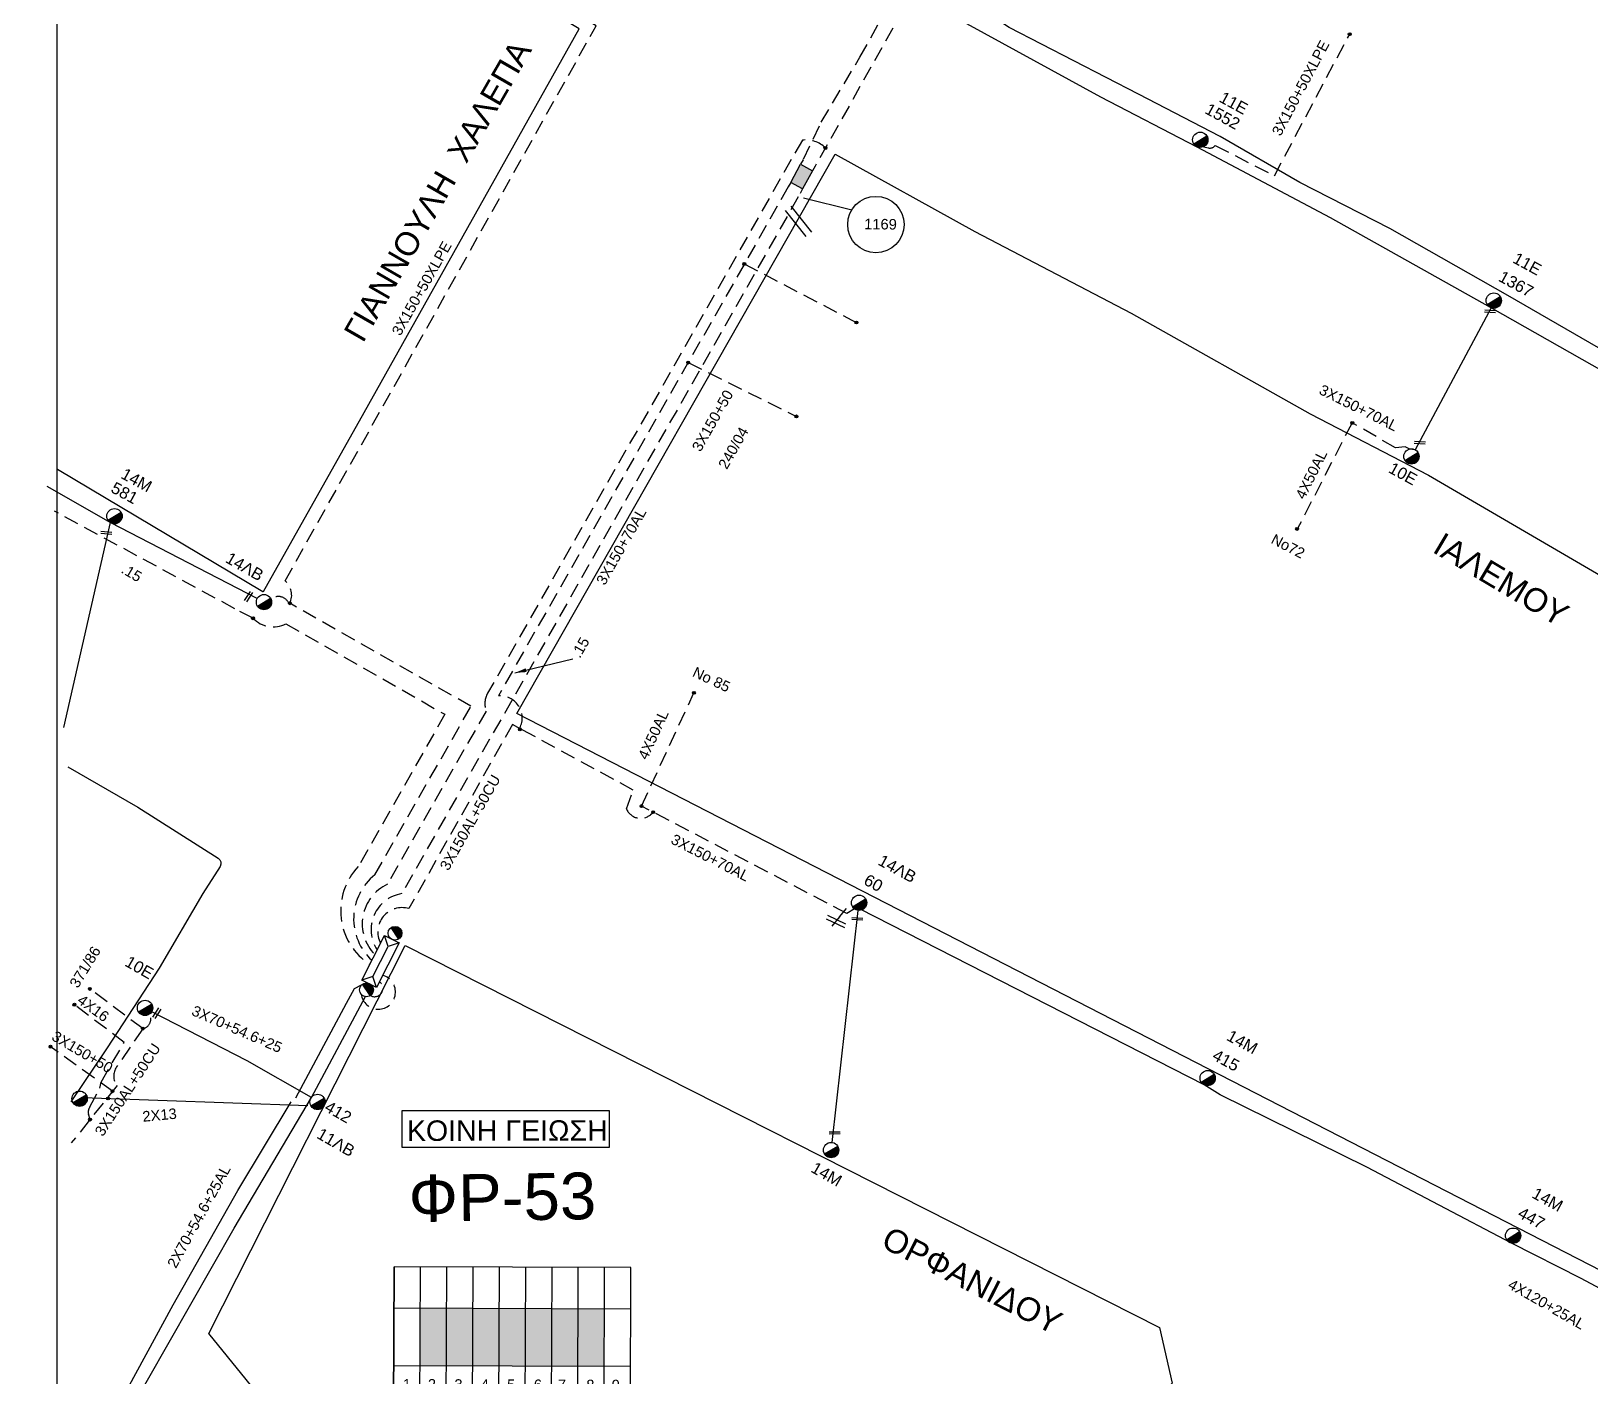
# Model space of a CAD drawing. Header units: millimetres. Extents: x 2087 to 5289, y 222 to 1137.
# Drawn here: x 2104.4 to 2237.7, y 456.7 to 571.7 of the extents above; entities that cross this region are included whole.
import ezdxf
from ezdxf.enums import TextEntityAlignment as Align

# ---------------------------------------------------------------- set-up
doc = ezdxf.new("R2010")
doc.units = ezdxf.units.MM
doc.linetypes.add('DASHED', pattern=[19.05, 12.7, -6.35])
for name, color, linetype in [('Link Box 4 Διευθύνσεων', 7, 'Continuous'), ('Άγνωστα', 7, 'Continuous'), ('Ασφαλειοκιβώτια Χ.Τ 9 αναχωρήσεων', 7, 'Continuous'), ('Εναέρια παροχή ΧΤ 4x16', 7, 'SYN_LINE'), ('Επιγραφές - Σχήματα', 7, 'Continuous'), ('Καλώδια ΧΤ   3x150+50CU', 7, 'DASHED'), ('Καλώδια ΧΤ   3x150+70 XLPE', 7, 'DASHED'), ('Καλώδια ΧΤ   3x150+70AL', 7, 'DASHED'), ('Καλώδια ΧΤ   3x150AL+50CU', 7, 'DASHED'), ('Καλώδια ΧΤ   3x150AL+50XLPE', 7, 'DASHED'), ('Καλώδια ΧΤ   4x50AL', 7, 'DASHED'), ('Μηχανική τομή', 7, 'Continuous'), ('Στύλος ΦΜ', 7, 'Continuous'), ('Στύλος ΦΜ @ 1', 7, 'Continuous'), ('Συνδέσεις', 7, 'Continuous'), ('Συνεστραμμένα ΧΤ   3x70+54.6+25 AL', 7, 'SYN_LINE'), ('Τομή', 7, 'Continuous'), ('Υποσταθμός εναέριος 2 στύλων', 7, 'Continuous'), ('Υποσταθμός πόλεως', 7, 'Continuous'), ('Υπόβαθρο ΔΕΗ', 7, 'Continuous'), ('Υπόγεια καλώδια Παροχών ΧΤ   .15', 7, 'DASHED'), ('Υπόγεια καλώδια Παροχών ΧΤ   4x16CU', 7, 'DASHED'), ('Υπόγειο καλώδιο Μέσης Τάσης 20KV', 7, 'Continuous')]:
    doc.layers.add(name, color=color, linetype=linetype)
doc.styles.add('arial', font='arial.ttf')
doc.styles.get("Standard").update_dxf_attribs({"font": 'arial.ttf'})
doc.linetypes.add('SYN_LINE', pattern='A,0.5,-0.0001,["/\\/\\/\\/",Standard,S=0.1,R=0,X=0,Y=-0.05],-0.25', length=0.7501)
doc.dimstyles.new('ISO-25', dxfattribs={"dimtxt": 2.5, "dimasz": 2.5, "dimexe": 1.25, "dimexo": 0.625, "dimtad": 1, "dimtxsty": 'Standard', "dimcen": 2.5, "dimadec": 0, "dimazin": 0, "dimtfac": 1, "dimtmove": 0, "dimatfit": 3, "dimfxl": 1, "dimarcsym": 0})

# ---------------------------------------------------------------- blocks, each defined once
blk = doc.blocks.new('ΤΟΜΗ')
at = {"layer": 'Τομή', "ltscale": 40}
for p, q in [((-5.68, 0), (5.68, 0)), ((5.68, -2.33), (-5.68, -2.33))]:
    blk.add_line(p, q, dxfattribs=at)
blk = doc.blocks.new('ΜΗΧΑΝΙΚΗ ΤΟΜΗ')
at = {"layer": 'Μηχανική τομή', "ltscale": 40}
for p, q in [((-1.89, 0.78), (1.89, 0.78)), ((1.89, 0), (-1.89, 0))]:
    blk.add_line(p, q, dxfattribs=at)
blk = doc.blocks.new('ΥΠΑΡΧΩΝ ΤΣΙΜΕΝΤΕΝΙΟΣ ΣΤΥΛΟΣ')
at = {"layer": 'Στύλος ΦΜ'}
blk.add_hatch(color=7, dxfattribs=at).paths.add_polyline_path([(-1.29, -2.28, 0.574793), (2.62, 0, 0.268822), (1.3, 2.27)])
at = {"layer": 'Στύλος ΦΜ', "color": 7}
blk.add_line((-1.29, -2.28), (1.3, 2.27), dxfattribs=at)
blk.add_circle((0, 0), 2.62, dxfattribs=at)
at = {"layer": 'Στύλος ΦΜ', "flags": 4}
for tag, p in [('ΑΡΙΘΜΟΣ', (-4.68, 8.05)), ('ΤΥΠΟΣ', (-4.91, 3.03))]:
    blk.add_attdef(tag, p, '', height=4, dxfattribs=at)
blk = doc.blocks.new('LINK BOX 4 ΑΝΑΧΩΡΗΣΕΩΝ')
at = {"layer": 'Link Box 4 Διευθύνσεων', "ltscale": 40}
blk.add_hatch(color=256, dxfattribs=at).paths.add_polyline_path([(-3.54, 0), (-3.54, -4.67), (3.54, -4.67), (3.54, 0)])
for p, q in [((-3.54, 0), (-5.33, 0)), ((5.33, 0), (3.54, 0)), ((-3.54, -4.67), (-5.33, -4.67)), ((5.33, -4.67), (3.54, -4.67))]:
    blk.add_line(p, q, dxfattribs=at)
blk.add_lwpolyline([(-3.54, -4.67), (-3.54, 0), (3.54, 0), (3.54, -4.67)], close=True, dxfattribs=at)
blk = doc.blocks.new('ΥΠΟΣΤΑΘΜΟΣ ΕΝΑΕΡΙΟΣ ΕΠΙ 2 ΣΤΥΛΩΝ')
at = {"layer": 'Υποσταθμός εναέριος 2 στύλων', "linetype": 'Continuous'}
for points in [[(-11.97, -2.11, 0.574793), (-8.45, -0.07, 0.268822), (-9.64, 1.98)], [(9.68, -2.15, 0.574793), (13.19, -0.1, 0.268822), (12.01, 1.95)]]:
    blk.add_hatch(color=256, dxfattribs=at).paths.add_polyline_path(points)
for p, q in [((-11.97, -2.11), (-9.64, 1.98)), ((9.68, -2.15), (12.01, 1.95))]:
    blk.add_line(p, q, dxfattribs=at)
for centre in [(-10.81, -0.07), (10.84, -0.1)]:
    blk.add_circle(centre, 2.36, dxfattribs=at)
at = {"layer": 'Υποσταθμός πόλεως', "linetype": 'Continuous', "ltscale": 40}
blk.add_lwpolyline([(-8.57, 2.82), (8.57, 2.82), (8.57, -2.82), (-8.57, -2.82)], close=True, dxfattribs=at)
for points in [[(-5.75, 0), (-8.57, 2.82)], [(-8.57, -2.82), (-5.75, 0)], [(-5.75, 0), (5.75, 0)], [(5.75, 0), (8.57, 2.82)], [(8.57, -2.82), (5.75, 0)]]:
    blk.add_lwpolyline(points, dxfattribs=at)
at = {"layer": 'Υποσταθμός εναέριος 2 στύλων', "ltscale": 40, "flags": 1}
for tag, p in [('ΜΕΤΑΣΧΗΜΑΤΙΣΜΟΣ', (14.09, 2.51)), ('ΙΣΧΥΣ', (14.07, -0.28)), ('ΑΡΙΘΜΟΣ', (14.19, -3))]:
    blk.add_attdef(tag, p, '', height=1.8, dxfattribs=at)
blk = doc.blocks.new('_ΣΥΝΔΕΣΗ')
at = {"layer": 'Συνδέσεις', "linetype": 'SYN_LINE', "ltscale": 40}
blk.add_hatch(color=256, dxfattribs=at).paths.add_polyline_path([(0.5, -0.01, 1), (-0.5, -0.01, 1)])
at = {"layer": 'Συνδέσεις'}
blk.add_circle((0, -0.01), 0.5, dxfattribs=at)
blk = doc.blocks.new('τομή_')
at = {"layer": 'Επιγραφές - Σχήματα'}
for p, q in [((-1.29, -0.22), (0.13, 0.75)), ((-1.08, -0.46), (0.34, 0.51)), ((-0.66, 0.62), (-0.29, -0.37))]:
    blk.add_line(p, q, dxfattribs=at)
blk = doc.blocks.new('ΑΣΦΑΛΕΙΟΚΙΒΩΤΙΟ ΥΠΟΣΤΑΘΜΟΥ 9 ΑΝΑΧΩΡΗΣΕΩΝ')
at = {"layer": 'Ασφαλειοκιβώτια Χ.Τ 9 αναχωρήσεων', "ltscale": 40}
for p, q in [((-23.8, 40.36), (24.02, 40.36)), ((-9.72, 40.36), (-9.72, -40.64)), ((9.94, 40.36), (9.94, -40.64)), ((-23.8, 31.36), (24.02, 31.36)), ((-23.8, 22.36), (24.02, 22.36)), ((-23.8, 13.36), (24.02, 13.36)), ((-23.8, 4.36), (24.02, 4.36)), ((-23.8, -4.64), (24.02, -4.64)), ((-23.8, -13.64), (24.02, -13.64)), ((-23.8, -22.64), (24.02, -22.64)), ((-23.8, -31.64), (24.02, -31.64))]:
    blk.add_line(p, q, dxfattribs=at)
at = {"layer": 'Ασφαλειοκιβώτια Χ.Τ 9 αναχωρήσεων'}
blk.add_lwpolyline([(-23.8, -40.64), (24.02, -40.64), (24.02, 40.36), (-23.8, 40.36)], close=True, dxfattribs=at)
for s, p in [('1', (-17.96, 37.24)), ('2', (-17.96, 28.67)), ('3', (-17.96, 19.6)), ('4', (-17.96, 10.58)), ('5', (-17.96, 1.57)), ('6', (-17.96, -7.57)), ('7', (-17.96, -15.81)), ('8', (-17.96, -25.5)), ('9', (-17.96, -34.19))]:
    blk.add_text(s, height=3.6, rotation=270, dxfattribs=at).set_placement(p)
at = {"layer": 'Ασφαλειοκιβώτια Χ.Τ 9 αναχωρήσεων', "ltscale": 40}
for tag, height, p in [('ΟΝΟΜΑ', 5, (-0.16, 44.31)), ('ΚΕΙΜΕΝΟ 1', 2, (17.06, 35.59)), ('ΚΕΙΜΕΝΟ 2', 2, (17.06, 26.88)), ('ΚΕΙΜΕΝΟ 3', 2, (17.06, 17.69)), ('ΚΕΙΜΕΝΟ 4', 2, (17.06, 8.71)), ('ΚΕΙΜΕΝΟ 5', 2, (17.06, -0.13)), ('ΚΕΙΜΕΝΟ 6', 2, (17.06, -9.05)), ('ΚΕΙΜΕΝΟ 7', 2, (17.06, -18.13)), ('ΚΕΙΜΕΝΟ 8', 2, (17.06, -26.85)), ('ΚΕΙΜΕΝΟ 9', 2, (17.06, -35.99)), ('ΣΧ', 2, (-0.1, -42.64))]:
    blk.add_attdef(tag, text='', height=height, dxfattribs=at).set_placement(p, align=Align.MIDDLE_CENTER)

msp = doc.modelspace()

# ---------------------------------------------------------------- hatches: boundary and pattern name
at = {"layer": 'Καλώδια ΧΤ   3x150AL+50CU', "linetype": 'DASHED', "ltscale": 0.1}
h = msp.add_hatch(color=151, dxfattribs=at)
h.dxf.hatch_style = 1
h.paths.add_polyline_path([(2139.89, 462.53), (2137.64, 462.54), (2137.63, 457.63), (2139.88, 457.62)])
h = msp.add_hatch(color=27, dxfattribs=at)
h.dxf.hatch_style = 1
h.paths.add_polyline_path([(2142.14, 462.52), (2139.89, 462.53), (2139.88, 457.62), (2142.13, 457.61)])
h = msp.add_hatch(color=5, dxfattribs=at)
h.dxf.hatch_style = 1
h.paths.add_polyline_path([(2144.39, 462.52), (2142.14, 462.52), (2142.13, 457.61), (2144.38, 457.6)])
h = msp.add_hatch(color=1, dxfattribs=at)
h.dxf.hatch_style = 1
h.paths.add_polyline_path([(2146.64, 462.51), (2144.39, 462.52), (2144.38, 457.6), (2146.63, 457.6)])
h = msp.add_hatch(color=6, dxfattribs=at)
h.dxf.hatch_style = 1
h.paths.add_polyline_path([(2148.89, 462.5), (2146.64, 462.51), (2146.63, 457.6), (2148.88, 457.59)])
h = msp.add_hatch(color=30, dxfattribs=at)
h.dxf.hatch_style = 1
h.paths.add_polyline_path([(2151.14, 462.49), (2148.89, 462.5), (2148.88, 457.59), (2151.13, 457.58)])
h = msp.add_hatch(color=62, dxfattribs=at)
h.dxf.hatch_style = 1
h.paths.add_polyline_path([(2153.39, 462.49), (2151.14, 462.49), (2151.13, 457.58), (2153.38, 457.57)])

# ---------------------------------------------------------------- linework, layer by layer
at = {"layer": 'Άγνωστα', "color": 62, "linetype": 'DASHED', "ltscale": 0.1}
for points in [[(2180.22, 574.66), (2180.29, 574.34, -0.501742), (2179.76, 573.71, -0.000274), (2179.36, 573.73, 0.186272), (2178.97, 573.61), (2171.41, 560.16)], [(2204.62, 561.83), (2204.99, 561.73, 0.307248), (2205.61, 561.94), (2210.66, 559.34), (2217.1, 571.45)]]:
    msp.add_lwpolyline(points, format="xyb", dxfattribs=at)
at = {"layer": 'Άγνωστα', "color": 62, "linetype": 'SYN_LINE', "ltscale": 10}
msp.add_lwpolyline([(2180.14, 574.7), (2195.8, 566.08), (2204.03, 561.83), (2215.42, 555.78), (2229.11, 548.1), (2250.51, 535.98), (2265.68, 528.49), (2298.78, 511.35)], dxfattribs=at)
at = {"layer": 'Άγνωστα', "color": 27, "linetype": 'DASHED', "ltscale": 0.1}
for points in [[(2165.35, 551.8), (2174.93, 546.8)], [(2160.55, 543.37), (2169.8, 538.77)]]:
    msp.add_lwpolyline(points, dxfattribs=at)
at = {"layer": 'Επιγραφές - Σχήματα'}
for points in [[(3200.59, 789.29), (3200.59, 789.29), (2106.58, 789.29), (2106.58, 238.36), (3200.59, 238.29)], [(2174.53, 556.39), (2170.42, 557.42)]]:
    msp.add_lwpolyline(points, dxfattribs=at)
at = {"layer": 'Επιγραφές - Σχήματα', "color": 190}
msp.add_lwpolyline([(2136.08, 476.3), (2153.83, 476.3), (2153.83, 479.39), (2136.08, 479.39)], close=True, dxfattribs=at)
at = {"layer": 'Επιγραφές - Σχήματα'}
msp.add_circle((2176.6, 555.17), 2.41, dxfattribs=at)
at = {"layer": 'Καλώδια ΧΤ   3x150+70 XLPE', "color": 151, "linetype": 'DASHED', "ltscale": 0.1}
msp.add_lwpolyline([(2169.96, 557.53), (2136.07, 497.97, 0.543087), (2133.96, 493.16)], format="xyb", dxfattribs=at)
at = {"layer": 'Καλώδια ΧΤ   3x150+70AL', "color": 62, "ltscale": 0.1}
msp.add_lwpolyline([(2222.69, 535.92), (2222.23, 535.98), (2221.85, 536.17), (2221.02, 536.09), (2217.3, 538.23)], dxfattribs=at)
at = {"layer": 'Καλώδια ΧΤ   3x150+70AL', "color": 27, "ltscale": 0.1}
msp.add_lwpolyline([(2174.77, 496.66), (2174.11, 496.28), (2156.56, 505.46)], dxfattribs=at)
at = {"layer": 'Καλώδια ΧΤ   3x150AL+50CU', "color": 27, "linetype": 'DASHED', "ltscale": 0.1}
msp.add_lwpolyline([(2170.41, 560.76), (2171.93, 563.92), (2175.22, 569.47), (2178.95, 576.12), (2183.78, 584.93), (2189.9, 596.17), (2193.89, 602.86, -0.512965), (2194.54, 603.14, 0.341439), (2196.76, 604.14), (2204.05, 618.13), (2209.42, 629.33, 0.458493), (2209.09, 630.31)], format="xyb", dxfattribs=at)
at = {"layer": 'Καλώδια ΧΤ   3x150AL+50CU', "color": 62, "linetype": 'DASHED', "ltscale": 0.1}
msp.add_lwpolyline([(2172.28, 561.72, 0.238148), (2170.31, 562.38), (2143.41, 515.11, 0.208411), (2143.27, 513.58), (2134.85, 498.78, 0.517782), (2133.76, 492.77)], format="xyb", dxfattribs=at)
at = {"layer": 'Καλώδια ΧΤ   3x150AL+50CU', "color": 1, "linetype": 'DASHED', "ltscale": 0.1}
msp.add_lwpolyline([(2123.36, 521.51, 0.331666), (2126.16, 521.04), (2139.75, 513.3), (2132.34, 500.28, 0.466503), (2133.33, 491.92)], format="xyb", dxfattribs=at)
at = {"layer": 'Καλώδια ΧΤ   3x150AL+50CU', "color": 6, "linetype": 'DASHED', "ltscale": 0.1}
msp.add_lwpolyline([(2111.34, 481.08), (2111.34, 481.08), (2105.93, 484.96)], dxfattribs=at)
at = {"layer": 'Καλώδια ΧΤ   3x150AL+50CU', "color": 5, "linetype": 'DASHED', "ltscale": 0.1}
msp.add_arc((2125.52, 522.39), 0.98, 27.9572, 129.4038, dxfattribs=at)
at = {"layer": 'Καλώδια ΧΤ   3x150AL+50XLPE', "color": 5, "linetype": 'DASHED', "ltscale": 0.1}
msp.add_lwpolyline([(2133.51, 492.27, -0.460999), (2133.77, 499.57), (2141.98, 514), (2126.5, 522.8, 0.335965), (2126.1, 524.72), (2126.1, 524.72), (2152.69, 572.17), (2132.08, 584.15, 0.829497), (2130.23, 585.25)], format="xyb", dxfattribs=at)
at = {"layer": 'Καλώδια ΧΤ   3x150AL+50XLPE', "color": 27, "linetype": 'DASHED', "ltscale": 0.1}
msp.add_lwpolyline([(2157.58, 504.92), (2157.32, 504.71, -0.501905), (2155.28, 505.21), (2155.86, 506.83), (2146.2, 512.07), (2145.52, 512.44), (2136.68, 496.69), (2136.68, 496.69, 0.660861), (2134.25, 493.74)], format="xyb", dxfattribs=at)
at = {"layer": 'Καλώδια ΧΤ   3x150AL+50XLPE', "color": 6, "ltscale": 0.1}
msp.add_lwpolyline([(2114.49, 487.66, -0.530267), (2113.92, 486.42), (2111.68, 483.15, 0.327961), (2111.73, 481.56), (2107.82, 476.66)], format="xyb", dxfattribs=at)
at = {"layer": 'Καλώδια ΧΤ   3x150AL+50XLPE', "color": 30, "linetype": 'DASHED', "ltscale": 0.1}
msp.add_arc((2134.06, 489.56), 1.47, 187.0746, 74.9809, dxfattribs=at)
at = {"layer": 'Καλώδια ΧΤ   3x150AL+50XLPE', "color": 6, "linetype": 'DASHED', "ltscale": 0.1}
msp.add_arc((2133.75, 489.86), 0.7, 238.2405, 53.9478, dxfattribs=at)
at = {"layer": 'Καλώδια ΧΤ   4x50AL', "color": 62, "ltscale": 0.1}
msp.add_lwpolyline([(2217.3, 538.23), (2212.68, 529.24)], dxfattribs=at)
at = {"layer": 'Καλώδια ΧΤ   4x50AL', "color": 27, "ltscale": 0.1}
msp.add_lwpolyline([(2156.56, 505.46), (2161.02, 515.08)], dxfattribs=at)
at = {"layer": 'Συνεστραμμένα ΧΤ   3x70+54.6+25 AL', "color": 1, "linetype": 'SYN_LINE', "ltscale": 10}
for points in [[(2172.87, 476.69), (2175.09, 496.54)], [(2257.92, 453.97), (2257.92, 453.97), (2252.07, 456.95), (2236.88, 465.06), (2230.94, 468.08), (2218.57, 474.59), (2206.04, 480.76), (2204.65, 481.63), (2175.25, 496.63)]]:
    msp.add_lwpolyline(points, dxfattribs=at)
at = {"layer": 'Συνεστραμμένα ΧΤ   3x70+54.6+25 AL', "color": 6, "linetype": 'SYN_LINE', "ltscale": 10}
for points in [[(2105.65, 446.42), (2110.64, 449.89), (2121.74, 469.38), (2128.34, 480.54), (2132.98, 489.17)], [(2128.34, 480.54), (2122.84, 483.69), (2114.69, 487.88)]]:
    msp.add_lwpolyline(points, dxfattribs=at)
at = {"layer": 'Συνεστραμμένα ΧΤ   3x70+54.6+25 AL', "color": 30, "linetype": 'SYN_LINE', "ltscale": 10}
msp.add_lwpolyline([(2104.39, 447.13), (2108.89, 450.43), (2110.64, 449.89), (2110.3, 451.4), (2116.53, 462.83), (2122.04, 472.59), (2126.6, 480.17, -0.362465), (2126.6, 480.17, 0.025907), (2126.6, 480.17)], format="xyb", dxfattribs=at)
at = {"layer": 'Υπόβαθρο ΔΕΗ'}
for points in [[(2238.38, 544.62), (2230.62, 549.12), (2220.53, 554.83), (2212.84, 558.77), (2206.04, 562.71), (2199.06, 566.31), (2187.99, 572.02), (2183.85, 574.73), (2181.52, 575.93), (2186.71, 585.63), (2187.44, 587.07), (2191.45, 593.73), (2196.37, 602.42), (2200.54, 610.06), (2204.19, 617.08)], [(2173.12, 561.18), (2185.06, 554.57), (2198.42, 547.59), (2213.72, 539), (2223.84, 533.76), (2239.92, 524.36), (2251.81, 518.02), (2273.77, 506.4), (2273.77, 506.4), (2273.77, 506.4), (2249.86, 459.95), (2145.91, 513.36), (2173.12, 561.18), (2173.12, 561.18), (2173.12, 561.18)], [(2173.5, 496), (2174.09, 496.7)], [(2136.37, 493.53), (2200.85, 460.88), (2201.92, 456.12), (2156.29, 415.13), (2119.58, 460.38), (2136.37, 493.53)]]:
    msp.add_lwpolyline(points, dxfattribs=at)
for points in [[(2106.65, 534.27), (2124.18, 523.79, 0.276017), (2124.26, 523.79), (2132.85, 539.11), (2151.22, 571.89), (2151.22, 571.89), (2137.86, 579.97), (2125.41, 587), (2113.79, 594.18), (2107.93, 585.03)], [(2107.51, 508.81), (2113.51, 505.35), (2120.38, 501.01, -0.409586), (2120.54, 500.3), (2119.05, 497.97), (2119.05, 497.97), (2115.32, 491.61), (2110.87, 484.8), (2107.78, 480.18)]]:
    msp.add_lwpolyline(points, format="xyb", dxfattribs=at)
at = {"layer": 'Υπόγεια καλώδια Παροχών ΧΤ   .15', "color": 27, "linetype": 'DASHED', "ltscale": 0.1}
msp.add_lwpolyline([(2169.1, 558.39), (2144.33, 514.87, -0.585264), (2146.16, 512.14)], format="xyb", dxfattribs=at)
at = {"layer": 'Υπόγεια καλώδια Παροχών ΧΤ   .15', "color": 1, "linetype": 'DASHED', "ltscale": 0.1}
msp.add_lwpolyline([(2123.35, 521.52), (2123.35, 521.52), (2123.35, 521.52), (2123.35, 521.52), (2121.79, 522.33), (2106.37, 530.67)], dxfattribs=at)
at = {"layer": 'Υπόγεια καλώδια Παροχών ΧΤ   4x16CU', "color": 6, "linetype": 'DASHED', "ltscale": 0.1}
msp.add_lwpolyline([(2109.42, 478.66), (2109.29, 479.11, -0.237182), (2109.41, 479.74), (2110.26, 481.34), (2110.36, 481.86), (2112.34, 485.25), (2108.07, 488.48)], format="xyb", dxfattribs=at)
at = {"layer": 'Υπόγειο καλώδιο Μέσης Τάσης 20KV', "color": 62, "linetype": 'SYN_LINE', "ltscale": 10}
msp.add_lwpolyline([(2229.19, 548.06), (2222.69, 535.92)], dxfattribs=at)
at = {"layer": 'Υπόγειο καλώδιο Μέσης Τάσης 20KV', "color": 5}
msp.add_lwpolyline([(2123.72, 523.21), (2111.21, 529.66), (2105.76, 532.77)], dxfattribs=at)
at = {"layer": 'Υπόγειο καλώδιο Μέσης Τάσης 20KV', "color": 133}
msp.add_lwpolyline([(2111.14, 529.7), (2107.15, 512.16)], dxfattribs=at)
at = {"layer": 'Υπόγειο καλώδιο Μέσης Τάσης 20KV', "color": 6, "linetype": 'DASHED', "ltscale": 0.1}
msp.add_lwpolyline([(2113.93, 486.43), (2109.4, 489.83)], dxfattribs=at)
at = {"layer": 'Υπόγειο καλώδιο Μέσης Τάσης 20KV', "color": 30, "linetype": 'SYN_LINE', "ltscale": 10}
msp.add_lwpolyline([(2127, 480.5), (2131.35, 488.62), (2132.02, 489.85), (2132.62, 490.16)], dxfattribs=at)
at = {"layer": 'Υπόγειο καλώδιο Μέσης Τάσης 20KV', "color": 6}
msp.add_lwpolyline([(2108.8, 480.54), (2128.05, 479.85)], dxfattribs=at)

# ---------------------------------------------------------------- block references
at = {"layer": 'Link Box 4 Διευθύνσεων', "xscale": 0.25, "yscale": 0.25, "zscale": 0.25, "rotation": 61.18574212460103}
msp.add_blockref('LINK BOX 4 ΑΝΑΧΩΡΗΣΕΩΝ', (2169.74, 559.55), dxfattribs=at)
at = {"layer": 'Ασφαλειοκιβώτια Χ.Τ 9 αναχωρήσεων', "xscale": 0.2500000000000001, "yscale": 0.2500000000000001, "zscale": 0.2500000000000001, "rotation": 89.79863056021844}
msp.add_blockref('ΑΣΦΑΛΕΙΟΚΙΒΩΤΙΟ ΥΠΟΣΤΑΘΜΟΥ 9 ΑΝΑΧΩΡΗΣΕΩΝ', (2145.48, 460.03), dxfattribs=at)
at = {"layer": 'Επιγραφές - Σχήματα', "rotation": 299.7579530802306}
msp.add_blockref('τομή_', (2173.29, 495.12), dxfattribs=at)
at = {"layer": 'Μηχανική τομή'}
for p, xscale, yscale, zscale, rotation in [((2229.1, 547.66), 0.2499999999999998, 0.2499999999999998, 0.2499999999999998, 355.9346573578715), ((2223.09, 536.43), 0.2499999999999997, 0.2499999999999997, 0.2499999999999997, 355.9346573578715), ((2110.8, 528.72), 0.2499999999999997, 0.2499999999999997, 0.2499999999999997, 355.9346573578715), ((2123.05, 523.31), 0.2499999999999997, 0.2499999999999997, 0.2499999999999997, 57.2890013716338), ((2175, 495.72), 0.2499999999999997, 0.2499999999999997, 0.2499999999999997, 356.6347394225513), ((2115.21, 487.7), 0.2499999999999997, 0.2499999999999997, 0.2499999999999997, 57.39597431919007), ((2173.08, 477.61), 0.2499999999999993, 0.2499999999999993, 0.2499999999999993, 181.1501991029934)]:
    msp.add_blockref('ΜΗΧΑΝΙΚΗ ΤΟΜΗ', p, dxfattribs=dict(at, xscale=xscale, yscale=yscale, zscale=zscale, rotation=rotation))
at = {"layer": 'Στύλος ΦΜ @ 1', "ltscale": 40}
ref = msp.add_blockref('ΥΠΑΡΧΩΝ ΤΣΙΜΕΝΤΕΝΙΟΣ ΣΤΥΛΟΣ', (2204.33, 562.42), dxfattribs=dict(at, xscale=0.2499999999999998, yscale=0.2499999999999998, zscale=0.2499999999999998, rotation=331.3512932549152))
ref.add_attrib('ΤΥΠΟΣ', '1552', (2204.64, 564.73), dxfattribs={"layer": 'Στύλος ΦΜ', "height": 1, "rotation": 331.3513, "flags": 4})
ref.add_attrib('ΑΡΙΘΜΟΣ', '11E', (2205.86, 565.72), dxfattribs={"layer": 'Στύλος ΦΜ', "height": 1, "rotation": 331.3513, "flags": 4})
ref = msp.add_blockref('ΥΠΑΡΧΩΝ ΤΣΙΜΕΝΤΕΝΙΟΣ ΣΤΥΛΟΣ', (2229.42, 548.67), dxfattribs=dict(at, xscale=0.2499999999999998, yscale=0.2499999999999998, zscale=0.2499999999999998, rotation=331.3512932549152))
ref.add_attrib('ΤΥΠΟΣ', '1367', (2229.73, 550.4), dxfattribs={"layer": 'Στύλος ΦΜ', "height": 1, "rotation": 331.3513, "flags": 4})
ref.add_attrib('ΑΡΙΘΜΟΣ', '11E', (2230.95, 551.97), dxfattribs={"layer": 'Στύλος ΦΜ', "height": 1, "rotation": 331.3513, "flags": 4})
ref = msp.add_blockref('ΥΠΑΡΧΩΝ ΤΣΙΜΕΝΤΕΝΙΟΣ ΣΤΥΛΟΣ', (2222.38, 535.35), dxfattribs=dict(at, xscale=0.2499999999999998, yscale=0.2499999999999998, zscale=0.2499999999999998, rotation=331.3512932549152))
ref.add_attrib('ΑΡΙΘΜΟΣ', '10E', (2220.33, 534.03), dxfattribs={"layer": 'Στύλος ΦΜ', "height": 1, "rotation": 331.3513, "flags": 4})
ref = msp.add_blockref('ΥΠΑΡΧΩΝ ΤΣΙΜΕΝΤΕΝΙΟΣ ΣΤΥΛΟΣ', (2111.51, 530.24), dxfattribs=dict(at, xscale=0.2499999999999998, yscale=0.2499999999999998, zscale=0.2499999999999998, rotation=331.3512932549152))
ref.add_attrib('ΤΥΠΟΣ', '581', (2111.11, 532.35), dxfattribs={"layer": 'Στύλος ΦΜ', "height": 1, "rotation": 331.3513, "flags": 4})
ref.add_attrib('ΑΡΙΘΜΟΣ', '14M', (2111.97, 533.54), dxfattribs={"layer": 'Στύλος ΦΜ', "height": 1, "rotation": 331.3513, "flags": 4})
ref = msp.add_blockref('ΥΠΑΡΧΩΝ ΤΣΙΜΕΝΤΕΝΙΟΣ ΣΤΥΛΟΣ', (2124.29, 522.89), dxfattribs=dict(at, xscale=0.2499999999999998, yscale=0.2499999999999998, zscale=0.2499999999999998, rotation=330.1380714482834))
ref.add_attrib('ΑΡΙΘΜΟΣ', '14ΛB', (2120.91, 526.35), dxfattribs={"layer": 'Στύλος ΦΜ', "height": 1, "rotation": 330.1381, "flags": 4})
ref = msp.add_blockref('ΥΠΑΡΧΩΝ ΤΣΙΜΕΝΤΕΝΙΟΣ ΣΤΥΛΟΣ', (2175.16, 497.19), dxfattribs=dict(at, xscale=0.2499999999999998, yscale=0.2499999999999998, zscale=0.2499999999999998, rotation=331.3512932549152))
ref.add_attrib('ΤΥΠΟΣ', '60', (2175.47, 498.82), dxfattribs={"layer": 'Στύλος ΦΜ', "height": 1, "rotation": 331.3513, "flags": 4})
ref.add_attrib('ΑΡΙΘΜΟΣ', '14ΛB', (2176.69, 500.49), dxfattribs={"layer": 'Στύλος ΦΜ', "height": 1, "rotation": 331.3513, "flags": 4})
ref = msp.add_blockref('ΥΠΑΡΧΩΝ ΤΣΙΜΕΝΤΕΝΙΟΣ ΣΤΥΛΟΣ', (2114.12, 488.2), dxfattribs=dict(at, xscale=0.2499999999999998, yscale=0.2499999999999998, zscale=0.2499999999999998, rotation=330.1380714482834))
ref.add_attrib('ΑΡΙΘΜΟΣ', '10E', (2112.31, 491.85), dxfattribs={"layer": 'Στύλος ΦΜ', "height": 1, "rotation": 330.1381, "flags": 4})
ref = msp.add_blockref('ΥΠΑΡΧΩΝ ΤΣΙΜΕΝΤΕΝΙΟΣ ΣΤΥΛΟΣ', (2204.96, 482.2), dxfattribs=dict(at, xscale=0.2499999999999998, yscale=0.2499999999999998, zscale=0.2499999999999998, rotation=331.3512932549152))
ref.add_attrib('ΤΥΠΟΣ', '415', (2205.27, 483.84), dxfattribs={"layer": 'Στύλος ΦΜ', "height": 1, "rotation": 331.3513, "flags": 4})
ref.add_attrib('ΑΡΙΘΜΟΣ', '14M', (2206.49, 485.5), dxfattribs={"layer": 'Στύλος ΦΜ', "height": 1, "rotation": 331.3513, "flags": 4})
at = {"layer": 'Στύλος ΦΜ @ 1', "ltscale": 40, "xscale": 0.2499999999998282, "yscale": 0.2499999999998282, "zscale": 0.2499999999998282, "rotation": 330.1380714482591}
msp.add_blockref('ΥΠΑΡΧΩΝ ΤΣΙΜΕΝΤΕΝΙΟΣ ΣΤΥΛΟΣ', (2108.53, 480.44), dxfattribs=at)
at = {"layer": 'Στύλος ΦΜ @ 1', "ltscale": 40}
ref = msp.add_blockref('ΥΠΑΡΧΩΝ ΤΣΙΜΕΝΤΕΝΙΟΣ ΣΤΥΛΟΣ', (2128.87, 480.16), dxfattribs=dict(at, xscale=0.2499999999999998, yscale=0.2499999999999998, zscale=0.2499999999999998, rotation=330.1380714482834))
ref.add_attrib('ΤΥΠΟΣ', '412', (2129.38, 479.45), dxfattribs={"layer": 'Στύλος ΦΜ', "height": 1, "rotation": 330.1381, "flags": 4})
ref.add_attrib('ΑΡΙΘΜΟΣ', '11ΛΒ', (2128.71, 477.13), dxfattribs={"layer": 'Στύλος ΦΜ', "height": 1, "rotation": 330.1381, "flags": 4})
ref = msp.add_blockref('ΥΠΑΡΧΩΝ ΤΣΙΜΕΝΤΕΝΙΟΣ ΣΤΥΛΟΣ', (2172.77, 476.05), dxfattribs=dict(at, xscale=0.2499999999999998, yscale=0.2499999999999998, zscale=0.2499999999999998, rotation=330.1380714482834))
ref.add_attrib('ΑΡΙΘΜΟΣ', '14Μ', (2170.96, 474.23), dxfattribs={"layer": 'Στύλος ΦΜ', "height": 1, "rotation": 330.1381, "flags": 4})
ref = msp.add_blockref('ΥΠΑΡΧΩΝ ΤΣΙΜΕΝΤΕΝΙΟΣ ΣΤΥΛΟΣ', (2231.07, 468.73), dxfattribs=dict(at, xscale=0.2499999999999998, yscale=0.2499999999999998, zscale=0.2499999999999998, rotation=331.3512932549152))
ref.add_attrib('ΤΥΠΟΣ', '447', (2231.38, 470.36), dxfattribs={"layer": 'Στύλος ΦΜ', "height": 1, "rotation": 331.3513, "flags": 4})
ref.add_attrib('ΑΡΙΘΜΟΣ', '14M', (2232.59, 472.03), dxfattribs={"layer": 'Στύλος ΦΜ', "height": 1, "rotation": 331.3513, "flags": 4})
at = {"layer": 'Συνδέσεις', "xscale": 0.25, "yscale": 0.25, "zscale": 0.25}
for p in [(2217.1, 571.45), (2172.28, 561.72), (2165.35, 551.8), (2174.93, 546.8), (2160.55, 543.37), (2169.8, 538.77), (2217.32, 538.21), (2212.6, 529.15), (2126.5, 522.8), (2123.35, 521.52), (2161.04, 515.14), (2146.16, 512.02), (2156.56, 505.46), (2157.56, 504.94), (2109.4, 489.83), (2108.08, 488.48), (2113.93, 486.44), (2106.04, 484.89), (2110.96, 480.47), (2111.34, 481.08), (2109.42, 478.66)]:
    msp.add_blockref('_ΣΥΝΔΕΣΗ', p, dxfattribs=at)
at = {"layer": 'Τομή', "xscale": 0.2499999999999994, "yscale": 0.2499999999999994, "zscale": 0.2499999999999994, "rotation": 128.4983185453708}
msp.add_blockref('ΤΟΜΗ', (2169.75, 555.27), dxfattribs=at)
at = {"layer": 'Υποσταθμός εναέριος 2 στύλων', "xscale": 0.2499999999999999, "yscale": 0.2499999999999999, "zscale": 0.2499999999999999, "rotation": 63.29175422228174}
msp.add_blockref('ΥΠΟΣΤΑΘΜΟΣ ΕΝΑΕΡΙΟΣ ΕΠΙ 2 ΣΤΥΛΩΝ', (2134.25, 492.17), dxfattribs=at)

# ---------------------------------------------------------------- texts
at = {"ltscale": 40, "insert": (2136.61, 473.91), "char_height": 4, "width": 21.1415, "attachment_point": 1, "rotation": 0.8451, "style": 'arial'}
msp.add_mtext('{\\fArial|b0|i0|c204|p34;Ф}P-53', dxfattribs=at)
at = {"layer": 'Άγνωστα', "ltscale": 40, "char_height": 0.9, "width": 69.1904, "attachment_point": 1, "style": 'arial'}
for s, insert, rotation in [('3X150+50XLPE', (2210.4, 563.09), 62.0635), ('3X150+50XLPE', (2135.16, 546.03), 60.4554), ('3X150+50', (2160.82, 536.12), 60.4554), ('240/04', (2163.07, 534.62), 60.4554), ('Νο72', (2210.71, 528.77), 332.4997), ('.15', (2150.51, 518.48), 60.4554), ('Νο 85', (2161.22, 517.4), 334.9088), ('371/86', (2107.61, 490.29), 58.6544), ('3X70+54.6+25', (2118.38, 488.45), 336.4778), ('3X150+50', (2106.51, 486.29), 329.4187), ('2X13', (2113.86, 479.36), 5.2687), ('2X70+54.6+25AL', (2115.97, 466.31), 61.1642), ('4X120+25AL', (2230.99, 465.07), 330.2904)]:
    msp.add_mtext(s, dxfattribs=dict(at, insert=insert, rotation=rotation))
at = {"layer": 'Εναέρια παροχή ΧΤ 4x16', "ltscale": 40, "insert": (2108.78, 489.41), "char_height": 0.9, "width": 69.1904, "attachment_point": 1, "rotation": 323.7076, "style": 'arial'}
msp.add_mtext('4X16', dxfattribs=at)
at = {"layer": 'Επιγραφές - Σχήματα', "ltscale": 40, "char_height": 2, "attachment_point": 1, "style": 'arial'}
for s, insert, width, rotation in [('ΓΙΑΝΝΟΥΛΗ  ΧΑΛΕΠΑ', (2131.02, 545.98), 48.3631, 60.0582), ('IAΛEMOY', (2225.1, 528.94), 21.1415, 329.2396), ('OP{\\fArial|b0|i0|c204|p34;Ф}ANIΔOY', (2177.84, 469.6), 21.1415, 332.9336)]:
    msp.add_mtext(s, dxfattribs=dict(at, insert=insert, width=width, rotation=rotation))
at = {"layer": 'Επιγραφές - Σχήματα', "insert": (2175.6, 555.67), "char_height": 0.9, "width": 8.5591, "attachment_point": 1, "rotation": 359.4102}
msp.add_mtext('1169', dxfattribs=at)
at = {"layer": 'Επιγραφές - Σχήματα', "color": 190, "insert": (2136.5, 478.58), "char_height": 1.75, "width": 17.5655, "attachment_point": 1, "rotation": 0.0776}
msp.add_mtext('KOINH ΓΕΙΩΣΗ', dxfattribs=at)
at = {"layer": 'Καλώδια ΧΤ   3x150+50CU', "ltscale": 40, "char_height": 0.9, "width": 69.1904, "attachment_point": 1, "style": 'arial'}
for insert, rotation in [((2139.27, 500.31), 60.4554), ((2109.76, 477.64), 56.8438)]:
    msp.add_mtext('3X150AL+50CU', dxfattribs=dict(at, insert=insert, rotation=rotation))
at = {"layer": 'Καλώδια ΧΤ   3x150+70AL', "ltscale": 40, "char_height": 0.9, "width": 69.1904, "attachment_point": 1, "style": 'arial'}
for insert, rotation in [((2214.8, 541.54), 333.503), ((2152.64, 524.71), 60.4554), ((2159.4, 503.11), 332.8861)]:
    msp.add_mtext('3X150+70AL', dxfattribs=dict(at, insert=insert, rotation=rotation))
at = {"layer": 'Καλώδια ΧΤ   4x50AL', "ltscale": 40, "char_height": 0.9, "width": 69.1904, "attachment_point": 1, "style": 'arial'}
for insert, rotation in [((2212.42, 532.01), 63.5287), ((2156.22, 509.72), 65.1622)]:
    msp.add_mtext('4X50AL', dxfattribs=dict(at, insert=insert, rotation=rotation))
at = {"layer": 'Υπόγεια καλώδια Παροχών ΧΤ   .15', "ltscale": 40, "insert": (2112.46, 526.23), "char_height": 0.9, "width": 69.1904, "attachment_point": 1, "rotation": 329.4187, "style": 'arial'}
msp.add_mtext('.15', dxfattribs=at)

# ---------------------------------------------------------------- leaders
at = {"layer": 'Επιγραφές - Σχήματα', "ltscale": 40}
msp.add_leader([(2145.73, 516.84), (2150.7, 518.04)], dimstyle='ISO-25', override={"dimasz": 1, "dimtad": 0}, dxfattribs=at)

doc.saveas('drawing.dxf')
